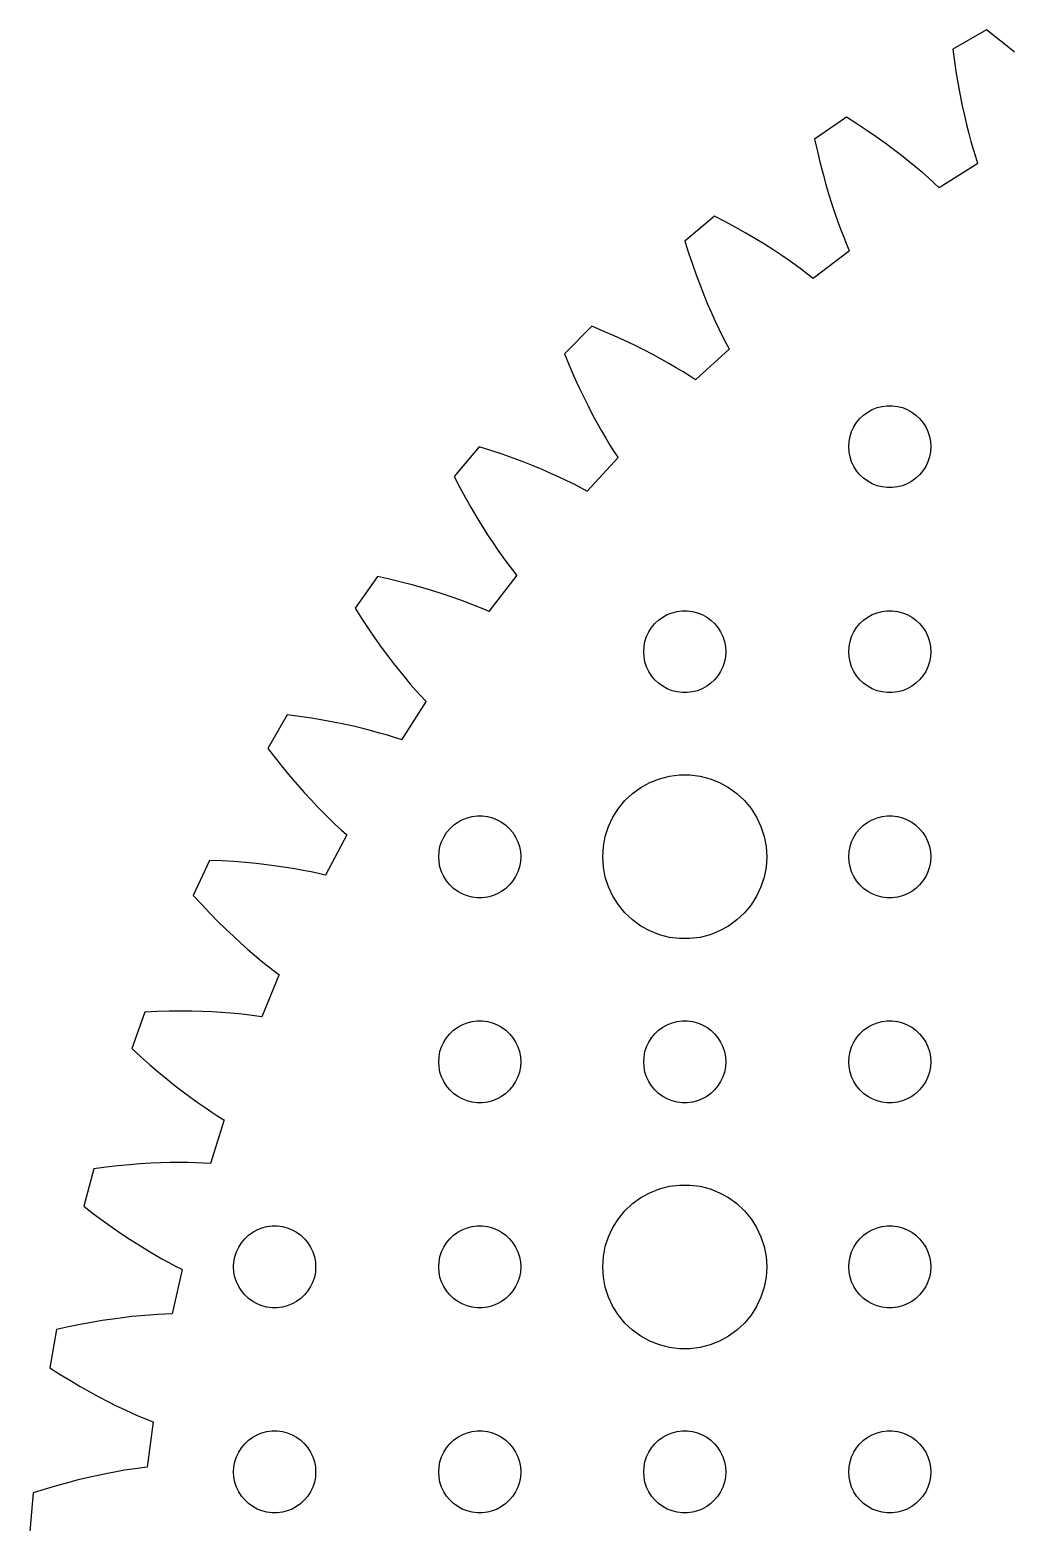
# Model space of a CAD drawing. Header units: metres. Extents: x -69 to 69, y 41 to 289.
# Drawn here: x -69 to -33.1, y 225.7 to 280.2 of the extents above; entities that cross this region are included whole.
import ezdxf

# ---------------------------------------------------------------- set-up
doc = ezdxf.new("R2010")
doc.units = ezdxf.units.M

msp = doc.modelspace()

# ---------------------------------------------------------------- linework, layer by layer
for p, q in [((-33.9651, 280.246), (-35.1919, 279.538)), ((-33.6047, 279.969), (-33.9651, 280.246)), ((-35.1919, 279.538), (-35.132, 279.087)), ((-33.2631, 279.697), (-33.6047, 279.969)), ((-32.94, 279.43), (-33.2631, 279.697)), ((-35.132, 279.087), (-35.0671, 278.655)), ((-35.0671, 278.655), (-34.998, 278.242)), ((-34.998, 278.242), (-34.9252, 277.848)), ((-34.9252, 277.848), (-34.8493, 277.472)), ((-34.8493, 277.472), (-34.771, 277.116)), ((-39.0866, 277.056), (-40.2471, 276.244)), ((-38.7035, 276.812), (-39.0866, 277.056)), ((-38.3394, 276.57), (-38.7035, 276.812)), ((-34.771, 277.116), (-34.6908, 276.778)), ((-34.6908, 276.778), (-34.6094, 276.459)), ((-40.2471, 276.244), (-40.1481, 275.8)), ((-37.9943, 276.333), (-38.3394, 276.57)), ((-37.6678, 276.1), (-37.9943, 276.333)), ((-34.6094, 276.459), (-34.5274, 276.159)), ((-40.1481, 275.8), (-40.0458, 275.375)), ((-37.3598, 275.873), (-37.6678, 276.1)), ((-37.0698, 275.651), (-37.3598, 275.873)), ((-36.7977, 275.436), (-37.0698, 275.651)), ((-34.5274, 276.159), (-34.4454, 275.878)), ((-34.4454, 275.878), (-34.3639, 275.615)), ((-40.0458, 275.375), (-39.9409, 274.97)), ((-36.5431, 275.228), (-36.7977, 275.436)), ((-36.3058, 275.026), (-36.5431, 275.228)), ((-34.2776, 275.361), (-35.6891, 274.465)), ((-34.3639, 275.615), (-34.2837, 275.37)), ((-34.2837, 275.37), (-34.2776, 275.361)), ((-39.9409, 274.97), (-39.834, 274.584)), ((-39.834, 274.584), (-39.7257, 274.216)), ((-36.0853, 274.833), (-36.3058, 275.026)), ((-35.8814, 274.648), (-36.0853, 274.833)), ((-35.6938, 274.472), (-35.8814, 274.648)), ((-39.7257, 274.216), (-39.6167, 273.868)), ((-35.6891, 274.465), (-35.6938, 274.472)), ((-39.6167, 273.868), (-39.5074, 273.539)), ((-39.5074, 273.539), (-39.3985, 273.228)), ((-43.9107, 273.433), (-44.9959, 272.522)), ((-43.5076, 273.222), (-43.9107, 273.433)), ((-43.124, 273.014), (-43.5076, 273.222)), ((-42.7595, 272.807), (-43.124, 273.014)), ((-39.3985, 273.228), (-39.2906, 272.936)), ((-39.2906, 272.936), (-39.1844, 272.663)), ((-44.9959, 272.522), (-44.8586, 272.089)), ((-42.414, 272.604), (-42.7595, 272.807)), ((-42.0872, 272.404), (-42.414, 272.604)), ((-41.7791, 272.209), (-42.0872, 272.404)), ((-39.1844, 272.663), (-39.0803, 272.408)), ((-39.0803, 272.408), (-38.9791, 272.172)), ((-44.8586, 272.089), (-44.7197, 271.675)), ((-41.4892, 272.018), (-41.7791, 272.209)), ((-41.2175, 271.833), (-41.4892, 272.018)), ((-40.9635, 271.653), (-41.2175, 271.833)), ((-38.9722, 272.163), (-40.3003, 271.147)), ((-38.9791, 272.172), (-38.9722, 272.163)), ((-44.7197, 271.675), (-44.5799, 271.28)), ((-44.5799, 271.28), (-44.4397, 270.904)), ((-40.727, 271.479), (-40.9635, 271.653)), ((-40.5078, 271.313), (-40.727, 271.479)), ((-40.3055, 271.154), (-40.5078, 271.313)), ((-44.4397, 270.904), (-44.2999, 270.548)), ((-40.3003, 271.147), (-40.3055, 271.154)), ((-44.2999, 270.548), (-44.1608, 270.21)), ((-44.1608, 270.21), (-44.0232, 269.892)), ((-44.0232, 269.892), (-43.8877, 269.592)), ((-48.4005, 269.402), (-49.4023, 268.401)), ((-47.9807, 269.228), (-48.4005, 269.402)), ((-47.5803, 269.053), (-47.9807, 269.228)), ((-43.8877, 269.592), (-43.7548, 269.311)), ((-43.7548, 269.311), (-43.6252, 269.048)), ((-47.1992, 268.88), (-47.5803, 269.053)), ((-46.8373, 268.707), (-47.1992, 268.88)), ((-46.4944, 268.537), (-46.8373, 268.707)), ((-43.3701, 268.567), (-44.6047, 267.44)), ((-43.6252, 269.048), (-43.4993, 268.803)), ((-43.4993, 268.803), (-43.3778, 268.576)), ((-43.3778, 268.576), (-43.3701, 268.567)), ((-49.4023, 268.401), (-49.2277, 267.981)), ((-46.1704, 268.369), (-46.4944, 268.537)), ((-45.865, 268.204), (-46.1704, 268.369)), ((-45.5781, 268.043), (-45.865, 268.204)), ((-45.3094, 267.886), (-45.5781, 268.043)), ((-49.2277, 267.981), (-49.0533, 267.58)), ((-49.0533, 267.58), (-48.8796, 267.199)), ((-45.0588, 267.734), (-45.3094, 267.886)), ((-44.8259, 267.587), (-45.0588, 267.734)), ((-44.6105, 267.446), (-44.8259, 267.587)), ((-48.8796, 267.199), (-48.7072, 266.837)), ((-44.6047, 267.44), (-44.6105, 267.446)), ((-48.7072, 266.837), (-48.5368, 266.494)), ((-48.5368, 266.494), (-48.3689, 266.17)), ((-38.1387, 266.357), (-37.9635, 266.427)), ((-37.9635, 266.427), (-37.7811, 266.473)), ((-37.7811, 266.473), (-37.5942, 266.497)), ((-37.5942, 266.497), (-37.4058, 266.497)), ((-37.4058, 266.497), (-37.2189, 266.473)), ((-37.2189, 266.473), (-37.0365, 266.427)), ((-37.0365, 266.427), (-36.8613, 266.357)), ((-48.3689, 266.17), (-48.2041, 265.865)), ((-48.2041, 265.865), (-48.0429, 265.578)), ((-38.8145, 265.723), (-38.7135, 265.882)), ((-38.7135, 265.882), (-38.5934, 266.027)), ((-38.5934, 266.027), (-38.4561, 266.156)), ((-38.4561, 266.156), (-38.3037, 266.266)), ((-38.3037, 266.266), (-38.1387, 266.357)), ((-36.8613, 266.357), (-36.6963, 266.266)), ((-36.6963, 266.266), (-36.5439, 266.156)), ((-36.5439, 266.156), (-36.4065, 266.027)), ((-36.4065, 266.027), (-36.2865, 265.882)), ((-36.2865, 265.882), (-36.1855, 265.723)), ((-48.0429, 265.578), (-47.886, 265.309)), ((-47.886, 265.309), (-47.7339, 265.059)), ((-38.9882, 265.188), (-38.9529, 265.373)), ((-38.9529, 265.373), (-38.8947, 265.552)), ((-38.8947, 265.552), (-38.8145, 265.723)), ((-36.1855, 265.723), (-36.1053, 265.552)), ((-36.1053, 265.552), (-36.0471, 265.373)), ((-36.0471, 265.373), (-36.0118, 265.188)), ((-52.522, 264.996), (-53.4326, 263.911)), ((-52.0886, 264.859), (-52.522, 264.996)), ((-51.6745, 264.72), (-52.0886, 264.859)), ((-47.7339, 265.059), (-47.5872, 264.826)), ((-47.5872, 264.826), (-47.4464, 264.611)), ((-39, 265), (-38.9882, 265.188)), ((-38.9882, 264.812), (-39, 265)), ((-38.9529, 264.627), (-38.9882, 264.812)), ((-36.0118, 264.812), (-36.0471, 264.627)), ((-36.0118, 265.188), (-36, 265)), ((-36, 265), (-36.0118, 264.812)), ((-51.2798, 264.58), (-51.6745, 264.72)), ((-50.9042, 264.44), (-51.2798, 264.58)), ((-50.5478, 264.3), (-50.9042, 264.44)), ((-50.2103, 264.161), (-50.5478, 264.3)), ((-47.438, 264.603), (-48.5697, 263.372)), ((-47.4464, 264.611), (-47.438, 264.603)), ((-38.8947, 264.448), (-38.9529, 264.627)), ((-38.8145, 264.277), (-38.8947, 264.448)), ((-38.7135, 264.118), (-38.8145, 264.277)), ((-36.1855, 264.277), (-36.2865, 264.118)), ((-36.1053, 264.448), (-36.1855, 264.277)), ((-36.0471, 264.627), (-36.1053, 264.448)), ((-53.4326, 263.911), (-53.2222, 263.508)), ((-49.8918, 264.023), (-50.2103, 264.161)), ((-49.5919, 263.888), (-49.8918, 264.023)), ((-49.3106, 263.755), (-49.5919, 263.888)), ((-49.0476, 263.625), (-49.3106, 263.755)), ((-38.5934, 263.973), (-38.7135, 264.118)), ((-38.4561, 263.844), (-38.5934, 263.973)), ((-38.3037, 263.734), (-38.4561, 263.844)), ((-38.1387, 263.643), (-38.3037, 263.734)), ((-37.9635, 263.573), (-38.1387, 263.643)), ((-36.8613, 263.643), (-37.0365, 263.573)), ((-36.6963, 263.734), (-36.8613, 263.643)), ((-36.5439, 263.844), (-36.6963, 263.734)), ((-36.4065, 263.973), (-36.5439, 263.844)), ((-36.2865, 264.118), (-36.4065, 263.973)), ((-53.2222, 263.508), (-53.0135, 263.124)), ((-53.0135, 263.124), (-52.8073, 262.759)), ((-48.8028, 263.499), (-49.0476, 263.625)), ((-48.576, 263.378), (-48.8028, 263.499)), ((-48.5697, 263.372), (-48.576, 263.378)), ((-37.7811, 263.527), (-37.9635, 263.573)), ((-37.5942, 263.503), (-37.7811, 263.527)), ((-37.4058, 263.503), (-37.5942, 263.503)), ((-37.2189, 263.527), (-37.4058, 263.503)), ((-37.0365, 263.573), (-37.2189, 263.527)), ((-52.8073, 262.759), (-52.604, 262.414)), ((-52.604, 262.414), (-52.4044, 262.087)), ((-52.4044, 262.087), (-52.2088, 261.779)), ((-52.2088, 261.779), (-52.0181, 261.489)), ((-52.0181, 261.489), (-51.8325, 261.217)), ((-51.8325, 261.217), (-51.6528, 260.963)), ((-51.6528, 260.963), (-51.4794, 260.727)), ((-51.4794, 260.727), (-51.313, 260.508)), ((-51.313, 260.508), (-51.154, 260.306)), ((-56.2438, 260.247), (-57.0564, 259.087)), ((-55.8001, 260.148), (-56.2438, 260.247)), ((-55.3755, 260.046), (-55.8001, 260.148)), ((-54.97, 259.941), (-55.3755, 260.046)), ((-54.5837, 259.834), (-54.97, 259.941)), ((-54.2164, 259.726), (-54.5837, 259.834)), ((-51.1449, 260.298), (-52.165, 258.974)), ((-51.154, 260.306), (-51.1449, 260.298)), ((-53.8681, 259.617), (-54.2164, 259.726)), ((-53.5388, 259.507), (-53.8681, 259.617)), ((-53.2282, 259.398), (-53.5388, 259.507)), ((-52.9364, 259.291), (-53.2282, 259.398)), ((-52.6631, 259.184), (-52.9364, 259.291)), ((-57.0564, 259.087), (-56.8116, 258.703)), ((-52.4083, 259.08), (-52.6631, 259.184)), ((-52.1718, 258.979), (-52.4083, 259.08)), ((-52.165, 258.974), (-52.1718, 258.979)), ((-45.9561, 258.656), (-45.8037, 258.766)), ((-45.8037, 258.766), (-45.6387, 258.857)), ((-45.6387, 258.857), (-45.4635, 258.927)), ((-45.4635, 258.927), (-45.2811, 258.973)), ((-45.2811, 258.973), (-45.0942, 258.997)), ((-45.0942, 258.997), (-44.9058, 258.997)), ((-44.9058, 258.997), (-44.7189, 258.973)), ((-44.7189, 258.973), (-44.5365, 258.927)), ((-44.5365, 258.927), (-44.3613, 258.857)), ((-44.3613, 258.857), (-44.1963, 258.766)), ((-44.1963, 258.766), (-44.0439, 258.656)), ((-38.4561, 258.656), (-38.3037, 258.766)), ((-38.3037, 258.766), (-38.1387, 258.857)), ((-38.1387, 258.857), (-37.9635, 258.927)), ((-37.9635, 258.927), (-37.7811, 258.973)), ((-37.7811, 258.973), (-37.5942, 258.997)), ((-37.5942, 258.997), (-37.4058, 258.997)), ((-37.4058, 258.997), (-37.2189, 258.973)), ((-37.2189, 258.973), (-37.0365, 258.927)), ((-37.0365, 258.927), (-36.8613, 258.857)), ((-36.8613, 258.857), (-36.6963, 258.766)), ((-36.6963, 258.766), (-36.5439, 258.656)), ((-56.8116, 258.703), (-56.5703, 258.339)), ((-56.5703, 258.339), (-56.3331, 257.994)), ((-46.3947, 258.052), (-46.3145, 258.223)), ((-46.3145, 258.223), (-46.2135, 258.382)), ((-46.2135, 258.382), (-46.0934, 258.527)), ((-46.0934, 258.527), (-45.9561, 258.656)), ((-44.0439, 258.656), (-43.9065, 258.527)), ((-43.9065, 258.527), (-43.7865, 258.382)), ((-43.7865, 258.382), (-43.6855, 258.223)), ((-43.6855, 258.223), (-43.6053, 258.052)), ((-38.8947, 258.052), (-38.8145, 258.223)), ((-38.8145, 258.223), (-38.7135, 258.382)), ((-38.7135, 258.382), (-38.5934, 258.527)), ((-38.5934, 258.527), (-38.4561, 258.656)), ((-36.5439, 258.656), (-36.4065, 258.527)), ((-36.4065, 258.527), (-36.2865, 258.382)), ((-36.2865, 258.382), (-36.1855, 258.223)), ((-36.1855, 258.223), (-36.1053, 258.052)), ((-56.3331, 257.994), (-56.1005, 257.668)), ((-56.1005, 257.668), (-55.8731, 257.36)), ((-46.5, 257.5), (-46.4882, 257.688)), ((-46.4882, 257.688), (-46.4529, 257.873)), ((-46.4529, 257.873), (-46.3947, 258.052)), ((-43.6053, 258.052), (-43.5471, 257.873)), ((-43.5471, 257.873), (-43.5118, 257.688)), ((-43.5118, 257.688), (-43.5, 257.5)), ((-39, 257.5), (-38.9882, 257.688)), ((-38.9882, 257.688), (-38.9529, 257.873)), ((-38.9529, 257.873), (-38.8947, 258.052)), ((-36.1053, 258.052), (-36.0471, 257.873)), ((-36.0471, 257.873), (-36.0118, 257.688)), ((-36.0118, 257.688), (-36, 257.5)), ((-55.8731, 257.36), (-55.6515, 257.07)), ((-46.4882, 257.312), (-46.5, 257.5)), ((-46.4529, 257.127), (-46.4882, 257.312)), ((-46.3947, 256.948), (-46.4529, 257.127)), ((-43.5471, 257.127), (-43.6053, 256.948)), ((-43.5118, 257.312), (-43.5471, 257.127)), ((-43.5, 257.5), (-43.5118, 257.312)), ((-38.9882, 257.312), (-39, 257.5)), ((-38.9529, 257.127), (-38.9882, 257.312)), ((-38.8947, 256.948), (-38.9529, 257.127)), ((-36.0471, 257.127), (-36.1053, 256.948)), ((-36.0118, 257.312), (-36.0471, 257.127)), ((-36, 257.5), (-36.0118, 257.312)), ((-55.6515, 257.07), (-55.4361, 256.798)), ((-55.4361, 256.798), (-55.2276, 256.543)), ((-55.2276, 256.543), (-55.0264, 256.306)), ((-46.3145, 256.777), (-46.3947, 256.948)), ((-46.2135, 256.618), (-46.3145, 256.777)), ((-46.0934, 256.473), (-46.2135, 256.618)), ((-43.7865, 256.618), (-43.9065, 256.473)), ((-43.6855, 256.777), (-43.7865, 256.618)), ((-43.6053, 256.948), (-43.6855, 256.777)), ((-38.8145, 256.777), (-38.8947, 256.948)), ((-38.7135, 256.618), (-38.8145, 256.777)), ((-38.5934, 256.473), (-38.7135, 256.618)), ((-36.2865, 256.618), (-36.4065, 256.473)), ((-36.1855, 256.777), (-36.2865, 256.618)), ((-36.1053, 256.948), (-36.1855, 256.777)), ((-55.0264, 256.306), (-54.8331, 256.085)), ((-54.8331, 256.085), (-54.6482, 255.881)), ((-45.9561, 256.344), (-46.0934, 256.473)), ((-45.8037, 256.234), (-45.9561, 256.344)), ((-45.6387, 256.143), (-45.8037, 256.234)), ((-45.4635, 256.073), (-45.6387, 256.143)), ((-45.2811, 256.027), (-45.4635, 256.073)), ((-45.0942, 256.003), (-45.2811, 256.027)), ((-44.9058, 256.003), (-45.0942, 256.003)), ((-44.7189, 256.027), (-44.9058, 256.003)), ((-44.5365, 256.073), (-44.7189, 256.027)), ((-44.3613, 256.143), (-44.5365, 256.073)), ((-44.1963, 256.234), (-44.3613, 256.143)), ((-44.0439, 256.344), (-44.1963, 256.234)), ((-43.9065, 256.473), (-44.0439, 256.344)), ((-38.4561, 256.344), (-38.5934, 256.473)), ((-38.3037, 256.234), (-38.4561, 256.344)), ((-38.1387, 256.143), (-38.3037, 256.234)), ((-37.9635, 256.073), (-38.1387, 256.143)), ((-37.7811, 256.027), (-37.9635, 256.073)), ((-37.5942, 256.003), (-37.7811, 256.027)), ((-37.4058, 256.003), (-37.5942, 256.003)), ((-37.2189, 256.027), (-37.4058, 256.003)), ((-37.0365, 256.073), (-37.2189, 256.027)), ((-36.8613, 256.143), (-37.0365, 256.073)), ((-36.6963, 256.234), (-36.8613, 256.143)), ((-36.5439, 256.344), (-36.6963, 256.234)), ((-36.4065, 256.473), (-36.5439, 256.344)), ((-54.4625, 255.687), (-55.3633, 254.279)), ((-54.6482, 255.881), (-54.4722, 255.694)), ((-54.4722, 255.694), (-54.4625, 255.687)), ((-59.5376, 255.192), (-60.2459, 253.965)), ((-59.0869, 255.132), (-59.5376, 255.192)), ((-58.655, 255.067), (-59.0869, 255.132)), ((-58.2419, 254.998), (-58.655, 255.067)), ((-57.8477, 254.925), (-58.2419, 254.998)), ((-57.4724, 254.849), (-57.8477, 254.925)), ((-57.116, 254.771), (-57.4724, 254.849)), ((-56.7783, 254.691), (-57.116, 254.771)), ((-56.4595, 254.609), (-56.7783, 254.691)), ((-56.1594, 254.527), (-56.4595, 254.609)), ((-55.8779, 254.445), (-56.1594, 254.527)), ((-55.615, 254.364), (-55.8779, 254.445)), ((-55.3705, 254.284), (-55.615, 254.364)), ((-60.2459, 253.965), (-59.9686, 253.605)), ((-55.3633, 254.279), (-55.3705, 254.284)), ((-59.9686, 253.605), (-59.6965, 253.263)), ((-59.6965, 253.263), (-59.4301, 252.94)), ((-59.4301, 252.94), (-59.17, 252.635)), ((-46.2773, 252.714), (-45.927, 252.853)), ((-45.927, 252.853), (-45.5621, 252.947)), ((-45.5621, 252.947), (-45.1884, 252.994)), ((-45.1884, 252.994), (-44.8116, 252.994)), ((-44.8116, 252.994), (-44.4379, 252.947)), ((-44.4379, 252.947), (-44.0729, 252.853)), ((-44.0729, 252.853), (-43.7227, 252.714)), ((-59.17, 252.635), (-58.9166, 252.348)), ((-58.9166, 252.348), (-58.6705, 252.078)), ((-47.1869, 252.054), (-46.9123, 252.312)), ((-46.9123, 252.312), (-46.6075, 252.533)), ((-46.6075, 252.533), (-46.2773, 252.714)), ((-43.7227, 252.714), (-43.3925, 252.533)), ((-43.3925, 252.533), (-43.0877, 252.312)), ((-43.0877, 252.312), (-42.8131, 252.054)), ((-58.6705, 252.078), (-58.4323, 251.826)), ((-58.4323, 251.826), (-58.2024, 251.591)), ((-47.6289, 251.445), (-47.427, 251.763)), ((-47.427, 251.763), (-47.1869, 252.054)), ((-42.8131, 252.054), (-42.5729, 251.763)), ((-42.5729, 251.763), (-42.3711, 251.445)), ((-58.2024, 251.591), (-57.9813, 251.372)), ((-57.9813, 251.372), (-57.7695, 251.169)), ((-57.7695, 251.169), (-57.5675, 250.982)), ((-53.5934, 251.027), (-53.4561, 251.156)), ((-53.4561, 251.156), (-53.3037, 251.266)), ((-53.3037, 251.266), (-53.1387, 251.357)), ((-53.1387, 251.357), (-52.9635, 251.427)), ((-52.9635, 251.427), (-52.7811, 251.473)), ((-52.7811, 251.473), (-52.5942, 251.497)), ((-52.5942, 251.497), (-52.4058, 251.497)), ((-52.4058, 251.497), (-52.2189, 251.473)), ((-52.2189, 251.473), (-52.0365, 251.427)), ((-52.0365, 251.427), (-51.8613, 251.357)), ((-51.8613, 251.357), (-51.6963, 251.266)), ((-51.6963, 251.266), (-51.5439, 251.156)), ((-51.5439, 251.156), (-51.4065, 251.027)), ((-47.9057, 250.746), (-47.7893, 251.104)), ((-47.7893, 251.104), (-47.6289, 251.445)), ((-42.3711, 251.445), (-42.2107, 251.104)), ((-42.2107, 251.104), (-42.0942, 250.746)), ((-38.5934, 251.027), (-38.4561, 251.156)), ((-38.4561, 251.156), (-38.3037, 251.266)), ((-38.3037, 251.266), (-38.1387, 251.357)), ((-38.1387, 251.357), (-37.9635, 251.427)), ((-37.9635, 251.427), (-37.7811, 251.473)), ((-37.7811, 251.473), (-37.5942, 251.497)), ((-37.5942, 251.497), (-37.4058, 251.497)), ((-37.4058, 251.497), (-37.2189, 251.473)), ((-37.2189, 251.473), (-37.0365, 251.427)), ((-37.0365, 251.427), (-36.8613, 251.357)), ((-36.8613, 251.357), (-36.6963, 251.266)), ((-36.6963, 251.266), (-36.5439, 251.156)), ((-36.5439, 251.156), (-36.4065, 251.027)), ((-57.3656, 250.805), (-58.1403, 249.324)), ((-57.5675, 250.982), (-57.3758, 250.81)), ((-57.3758, 250.81), (-57.3656, 250.805)), ((-53.9529, 250.373), (-53.8947, 250.552)), ((-53.8947, 250.552), (-53.8145, 250.723)), ((-53.8145, 250.723), (-53.7135, 250.882)), ((-53.7135, 250.882), (-53.5934, 251.027)), ((-51.4065, 251.027), (-51.2865, 250.882)), ((-51.2865, 250.882), (-51.1855, 250.723)), ((-51.1855, 250.723), (-51.1053, 250.552)), ((-51.1053, 250.552), (-51.0471, 250.373)), ((-47.9763, 250.376), (-47.9057, 250.746)), ((-42.0942, 250.746), (-42.0237, 250.376)), ((-38.9529, 250.373), (-38.8947, 250.552)), ((-38.8947, 250.552), (-38.8145, 250.723)), ((-38.8145, 250.723), (-38.7135, 250.882)), ((-38.7135, 250.882), (-38.5934, 251.027)), ((-36.4065, 251.027), (-36.2865, 250.882)), ((-36.2865, 250.882), (-36.1855, 250.723)), ((-36.1855, 250.723), (-36.1053, 250.552)), ((-36.1053, 250.552), (-36.0471, 250.373)), ((-54, 250), (-53.9882, 250.188)), ((-53.9882, 249.812), (-54, 250)), ((-53.9882, 250.188), (-53.9529, 250.373)), ((-51.0471, 250.373), (-51.0118, 250.188)), ((-51.0118, 250.188), (-51, 250)), ((-51, 250), (-51.0118, 249.812)), ((-48, 250), (-47.9763, 250.376)), ((-47.9763, 249.624), (-48, 250)), ((-42.0237, 250.376), (-42, 250)), ((-42, 250), (-42.0237, 249.624)), ((-39, 250), (-38.9882, 250.188)), ((-38.9882, 249.812), (-39, 250)), ((-38.9882, 250.188), (-38.9529, 250.373)), ((-36.0471, 250.373), (-36.0118, 250.188)), ((-36.0118, 250.188), (-36, 250)), ((-36, 250), (-36.0118, 249.812)), ((-62.3782, 249.869), (-62.9769, 248.585)), ((-61.924, 249.849), (-62.3782, 249.869)), ((-61.4881, 249.822), (-61.924, 249.849)), ((-61.0706, 249.789), (-61.4881, 249.822)), ((-60.6715, 249.751), (-61.0706, 249.789)), ((-60.291, 249.708), (-60.6715, 249.751)), ((-59.9291, 249.661), (-60.291, 249.708)), ((-59.5858, 249.61), (-59.9291, 249.661)), ((-59.2611, 249.557), (-59.5858, 249.61)), ((-58.9549, 249.501), (-59.2611, 249.557)), ((-58.6674, 249.444), (-58.9549, 249.501)), ((-53.9529, 249.627), (-53.9882, 249.812)), ((-53.8947, 249.448), (-53.9529, 249.627)), ((-53.8145, 249.277), (-53.8947, 249.448)), ((-51.1053, 249.448), (-51.1855, 249.277)), ((-51.0471, 249.627), (-51.1053, 249.448)), ((-51.0118, 249.812), (-51.0471, 249.627)), ((-47.9057, 249.254), (-47.9763, 249.624)), ((-42.0237, 249.624), (-42.0942, 249.254)), ((-38.9529, 249.627), (-38.9882, 249.812)), ((-38.8947, 249.448), (-38.9529, 249.627)), ((-38.8145, 249.277), (-38.8947, 249.448)), ((-36.1053, 249.448), (-36.1855, 249.277)), ((-36.0471, 249.627), (-36.1053, 249.448)), ((-36.0118, 249.812), (-36.0471, 249.627)), ((-58.3983, 249.386), (-58.6674, 249.444)), ((-58.1478, 249.327), (-58.3983, 249.386)), ((-58.1403, 249.324), (-58.1478, 249.327)), ((-53.7135, 249.118), (-53.8145, 249.277)), ((-53.5934, 248.973), (-53.7135, 249.118)), ((-53.4561, 248.844), (-53.5934, 248.973)), ((-51.4065, 248.973), (-51.5439, 248.844)), ((-51.2865, 249.118), (-51.4065, 248.973)), ((-51.1855, 249.277), (-51.2865, 249.118)), ((-47.7893, 248.896), (-47.9057, 249.254)), ((-42.0942, 249.254), (-42.2107, 248.896)), ((-38.7135, 249.118), (-38.8145, 249.277)), ((-38.5934, 248.973), (-38.7135, 249.118)), ((-38.4561, 248.844), (-38.5934, 248.973)), ((-36.4065, 248.973), (-36.5439, 248.844)), ((-36.2865, 249.118), (-36.4065, 248.973)), ((-36.1855, 249.277), (-36.2865, 249.118)), ((-62.9769, 248.585), (-62.6693, 248.25)), ((-53.3037, 248.734), (-53.4561, 248.844)), ((-53.1387, 248.643), (-53.3037, 248.734)), ((-52.9635, 248.573), (-53.1387, 248.643)), ((-52.7811, 248.527), (-52.9635, 248.573)), ((-52.5942, 248.503), (-52.7811, 248.527)), ((-52.4058, 248.503), (-52.5942, 248.503)), ((-52.2189, 248.527), (-52.4058, 248.503)), ((-52.0365, 248.573), (-52.2189, 248.527)), ((-51.8613, 248.643), (-52.0365, 248.573)), ((-51.6963, 248.734), (-51.8613, 248.643)), ((-51.5439, 248.844), (-51.6963, 248.734)), ((-47.6289, 248.555), (-47.7893, 248.896)), ((-47.427, 248.237), (-47.6289, 248.555)), ((-42.3711, 248.555), (-42.5729, 248.237)), ((-42.2107, 248.896), (-42.3711, 248.555)), ((-38.3037, 248.734), (-38.4561, 248.844)), ((-38.1387, 248.643), (-38.3037, 248.734)), ((-37.9635, 248.573), (-38.1387, 248.643)), ((-37.7811, 248.527), (-37.9635, 248.573)), ((-37.5942, 248.503), (-37.7811, 248.527)), ((-37.4058, 248.503), (-37.5942, 248.503)), ((-37.2189, 248.527), (-37.4058, 248.503)), ((-37.0365, 248.573), (-37.2189, 248.527)), ((-36.8613, 248.643), (-37.0365, 248.573)), ((-36.6963, 248.734), (-36.8613, 248.643)), ((-36.5439, 248.844), (-36.6963, 248.734)), ((-62.6693, 248.25), (-62.3684, 247.934)), ((-62.3684, 247.934), (-62.0749, 247.635)), ((-47.1869, 247.946), (-47.427, 248.237)), ((-46.9123, 247.688), (-47.1869, 247.946)), ((-42.8131, 247.946), (-43.0877, 247.688)), ((-42.5729, 248.237), (-42.8131, 247.946)), ((-62.0749, 247.635), (-61.7891, 247.354)), ((-61.7891, 247.354), (-61.5117, 247.09)), ((-46.6075, 247.467), (-46.9123, 247.688)), ((-46.2773, 247.286), (-46.6075, 247.467)), ((-45.927, 247.147), (-46.2773, 247.286)), ((-43.7227, 247.286), (-44.0729, 247.147)), ((-43.3925, 247.467), (-43.7227, 247.286)), ((-43.0877, 247.688), (-43.3925, 247.467)), ((-61.5117, 247.09), (-61.2431, 246.843)), ((-61.2431, 246.843), (-60.9838, 246.612)), ((-45.5621, 247.053), (-45.927, 247.147)), ((-45.1884, 247.006), (-45.5621, 247.053)), ((-44.8116, 247.006), (-45.1884, 247.006)), ((-44.4379, 247.053), (-44.8116, 247.006)), ((-44.0729, 247.147), (-44.4379, 247.053)), ((-60.9838, 246.612), (-60.7342, 246.398)), ((-60.7342, 246.398), (-60.4949, 246.199)), ((-60.4949, 246.199), (-60.2662, 246.015)), ((-59.8321, 245.688), (-60.4747, 244.145)), ((-60.2662, 246.015), (-60.0487, 245.847)), ((-60.0487, 245.847), (-59.8428, 245.693)), ((-59.8428, 245.693), (-59.8321, 245.688)), ((-64.7441, 244.319), (-65.2286, 242.987)), ((-64.2898, 244.338), (-64.7441, 244.319)), ((-63.8532, 244.349), (-64.2898, 244.338)), ((-63.4344, 244.353), (-63.8532, 244.349)), ((-63.0336, 244.349), (-63.4344, 244.353)), ((-62.6508, 244.34), (-63.0336, 244.349)), ((-62.2862, 244.325), (-62.6508, 244.34)), ((-61.9398, 244.304), (-62.2862, 244.325)), ((-61.6116, 244.28), (-61.9398, 244.304)), ((-61.3018, 244.251), (-61.6116, 244.28)), ((-61.0103, 244.219), (-61.3018, 244.251)), ((-60.7373, 244.184), (-61.0103, 244.219)), ((-60.4826, 244.148), (-60.7373, 244.184)), ((-60.4747, 244.145), (-60.4826, 244.148)), ((-52.7811, 243.973), (-52.5942, 243.997)), ((-52.5942, 243.997), (-52.4058, 243.997)), ((-52.4058, 243.997), (-52.2189, 243.973)), ((-45.2811, 243.973), (-45.0942, 243.997)), ((-45.0942, 243.997), (-44.9058, 243.997)), ((-44.9058, 243.997), (-44.7189, 243.973)), ((-37.7811, 243.973), (-37.5942, 243.997)), ((-37.5942, 243.997), (-37.4058, 243.997)), ((-37.4058, 243.997), (-37.2189, 243.973)), ((-53.7135, 243.382), (-53.5934, 243.527)), ((-53.5934, 243.527), (-53.4561, 243.656)), ((-53.4561, 243.656), (-53.3037, 243.766)), ((-53.3037, 243.766), (-53.1387, 243.857)), ((-53.1387, 243.857), (-52.9635, 243.927)), ((-52.9635, 243.927), (-52.7811, 243.973)), ((-52.2189, 243.973), (-52.0365, 243.927)), ((-52.0365, 243.927), (-51.8613, 243.857)), ((-51.8613, 243.857), (-51.6963, 243.766)), ((-51.6963, 243.766), (-51.5439, 243.656)), ((-51.5439, 243.656), (-51.4065, 243.527)), ((-51.4065, 243.527), (-51.2865, 243.382)), ((-46.2135, 243.382), (-46.0934, 243.527)), ((-46.0934, 243.527), (-45.9561, 243.656)), ((-45.9561, 243.656), (-45.8037, 243.766)), ((-45.8037, 243.766), (-45.6387, 243.857)), ((-45.6387, 243.857), (-45.4635, 243.927)), ((-45.4635, 243.927), (-45.2811, 243.973)), ((-44.7189, 243.973), (-44.5365, 243.927)), ((-44.5365, 243.927), (-44.3613, 243.857)), ((-44.3613, 243.857), (-44.1963, 243.766)), ((-44.1963, 243.766), (-44.0439, 243.656)), ((-44.0439, 243.656), (-43.9065, 243.527)), ((-43.9065, 243.527), (-43.7865, 243.382)), ((-38.7135, 243.382), (-38.5934, 243.527)), ((-38.5934, 243.527), (-38.4561, 243.656)), ((-38.4561, 243.656), (-38.3037, 243.766)), ((-38.3037, 243.766), (-38.1387, 243.857)), ((-38.1387, 243.857), (-37.9635, 243.927)), ((-37.9635, 243.927), (-37.7811, 243.973)), ((-37.2189, 243.973), (-37.0365, 243.927)), ((-37.0365, 243.927), (-36.8613, 243.857)), ((-36.8613, 243.857), (-36.6963, 243.766)), ((-36.6963, 243.766), (-36.5439, 243.656)), ((-36.5439, 243.656), (-36.4065, 243.527)), ((-36.4065, 243.527), (-36.2865, 243.382)), ((-65.2286, 242.987), (-64.893, 242.681)), ((-53.9529, 242.873), (-53.8947, 243.052)), ((-53.8947, 243.052), (-53.8145, 243.223)), ((-53.8145, 243.223), (-53.7135, 243.382)), ((-51.2865, 243.382), (-51.1855, 243.223)), ((-51.1855, 243.223), (-51.1053, 243.052)), ((-51.1053, 243.052), (-51.0471, 242.873)), ((-46.4529, 242.873), (-46.3947, 243.052)), ((-46.3947, 243.052), (-46.3145, 243.223)), ((-46.3145, 243.223), (-46.2135, 243.382)), ((-43.7865, 243.382), (-43.6855, 243.223)), ((-43.6855, 243.223), (-43.6053, 243.052)), ((-43.6053, 243.052), (-43.5471, 242.873)), ((-38.9529, 242.873), (-38.8947, 243.052)), ((-38.8947, 243.052), (-38.8145, 243.223)), ((-38.8145, 243.223), (-38.7135, 243.382)), ((-36.2865, 243.382), (-36.1855, 243.223)), ((-36.1855, 243.223), (-36.1053, 243.052)), ((-36.1053, 243.052), (-36.0471, 242.873)), ((-64.893, 242.681), (-64.5657, 242.392)), ((-64.5657, 242.392), (-64.2472, 242.12)), ((-54, 242.5), (-53.9882, 242.688)), ((-53.9882, 242.312), (-54, 242.5)), ((-53.9882, 242.688), (-53.9529, 242.873)), ((-51.0471, 242.873), (-51.0118, 242.688)), ((-51.0118, 242.688), (-51, 242.5)), ((-51, 242.5), (-51.0118, 242.312)), ((-46.5, 242.5), (-46.4882, 242.688)), ((-46.4882, 242.312), (-46.5, 242.5)), ((-46.4882, 242.688), (-46.4529, 242.873)), ((-43.5471, 242.873), (-43.5118, 242.688)), ((-43.5118, 242.688), (-43.5, 242.5)), ((-43.5, 242.5), (-43.5118, 242.312)), ((-39, 242.5), (-38.9882, 242.688)), ((-38.9882, 242.312), (-39, 242.5)), ((-38.9882, 242.688), (-38.9529, 242.873)), ((-36.0471, 242.873), (-36.0118, 242.688)), ((-36.0118, 242.688), (-36, 242.5)), ((-36, 242.5), (-36.0118, 242.312)), ((-64.2472, 242.12), (-63.938, 241.864)), ((-63.938, 241.864), (-63.6387, 241.626)), ((-53.9529, 242.127), (-53.9882, 242.312)), ((-53.8947, 241.948), (-53.9529, 242.127)), ((-53.8145, 241.777), (-53.8947, 241.948)), ((-51.1053, 241.948), (-51.1855, 241.777)), ((-51.0471, 242.127), (-51.1053, 241.948)), ((-51.0118, 242.312), (-51.0471, 242.127)), ((-46.4529, 242.127), (-46.4882, 242.312)), ((-46.3947, 241.948), (-46.4529, 242.127)), ((-46.3145, 241.777), (-46.3947, 241.948)), ((-43.6053, 241.948), (-43.6855, 241.777)), ((-43.5471, 242.127), (-43.6053, 241.948)), ((-43.5118, 242.312), (-43.5471, 242.127)), ((-38.9529, 242.127), (-38.9882, 242.312)), ((-38.8947, 241.948), (-38.9529, 242.127)), ((-38.8145, 241.777), (-38.8947, 241.948)), ((-36.1053, 241.948), (-36.1855, 241.777)), ((-36.0471, 242.127), (-36.1053, 241.948)), ((-36.0118, 242.312), (-36.0471, 242.127)), ((-63.6387, 241.626), (-63.3495, 241.403)), ((-63.3495, 241.403), (-63.0711, 241.196)), ((-53.7135, 241.618), (-53.8145, 241.777)), ((-53.5934, 241.473), (-53.7135, 241.618)), ((-53.4561, 241.344), (-53.5934, 241.473)), ((-53.3037, 241.234), (-53.4561, 241.344)), ((-51.5439, 241.344), (-51.6963, 241.234)), ((-51.4065, 241.473), (-51.5439, 241.344)), ((-51.2865, 241.618), (-51.4065, 241.473)), ((-51.1855, 241.777), (-51.2865, 241.618)), ((-46.2135, 241.618), (-46.3145, 241.777)), ((-46.0934, 241.473), (-46.2135, 241.618)), ((-45.9561, 241.344), (-46.0934, 241.473)), ((-45.8037, 241.234), (-45.9561, 241.344)), ((-44.0439, 241.344), (-44.1963, 241.234)), ((-43.9065, 241.473), (-44.0439, 241.344)), ((-43.7865, 241.618), (-43.9065, 241.473)), ((-43.6855, 241.777), (-43.7865, 241.618)), ((-38.7135, 241.618), (-38.8145, 241.777)), ((-38.5934, 241.473), (-38.7135, 241.618)), ((-38.4561, 241.344), (-38.5934, 241.473)), ((-38.3037, 241.234), (-38.4561, 241.344)), ((-36.5439, 241.344), (-36.6963, 241.234)), ((-36.4065, 241.473), (-36.5439, 241.344)), ((-36.2865, 241.618), (-36.4065, 241.473)), ((-36.1855, 241.777), (-36.2865, 241.618)), ((-63.0711, 241.196), (-62.8038, 241.004)), ((-62.8038, 241.004), (-62.5481, 240.827)), ((-62.5481, 240.827), (-62.3043, 240.664)), ((-53.1387, 241.143), (-53.3037, 241.234)), ((-52.9635, 241.073), (-53.1387, 241.143)), ((-52.7811, 241.027), (-52.9635, 241.073)), ((-52.5942, 241.003), (-52.7811, 241.027)), ((-52.4058, 241.003), (-52.5942, 241.003)), ((-52.2189, 241.027), (-52.4058, 241.003)), ((-52.0365, 241.073), (-52.2189, 241.027)), ((-51.8613, 241.143), (-52.0365, 241.073)), ((-51.6963, 241.234), (-51.8613, 241.143)), ((-45.6387, 241.143), (-45.8037, 241.234)), ((-45.4635, 241.073), (-45.6387, 241.143)), ((-45.2811, 241.027), (-45.4635, 241.073)), ((-45.0942, 241.003), (-45.2811, 241.027)), ((-44.9058, 241.003), (-45.0942, 241.003)), ((-44.7189, 241.027), (-44.9058, 241.003)), ((-44.5365, 241.073), (-44.7189, 241.027)), ((-44.3613, 241.143), (-44.5365, 241.073)), ((-44.1963, 241.234), (-44.3613, 241.143)), ((-38.1387, 241.143), (-38.3037, 241.234)), ((-37.9635, 241.073), (-38.1387, 241.143)), ((-37.7811, 241.027), (-37.9635, 241.073)), ((-37.5942, 241.003), (-37.7811, 241.027)), ((-37.4058, 241.003), (-37.5942, 241.003)), ((-37.2189, 241.027), (-37.4058, 241.003)), ((-37.0365, 241.073), (-37.2189, 241.027)), ((-36.8613, 241.143), (-37.0365, 241.073)), ((-36.6963, 241.234), (-36.8613, 241.143)), ((-61.8433, 240.376), (-62.349, 238.782)), ((-62.3043, 240.664), (-62.0729, 240.515)), ((-62.0729, 240.515), (-61.8543, 240.379)), ((-61.8543, 240.379), (-61.8433, 240.376)), ((-66.6172, 238.583), (-66.9839, 237.215)), ((-66.1664, 238.642), (-66.6172, 238.583)), ((-65.7324, 238.691), (-66.1664, 238.642)), ((-65.3155, 238.731), (-65.7324, 238.691)), ((-64.9159, 238.763), (-65.3155, 238.731)), ((-64.5338, 238.787), (-64.9159, 238.763)), ((-64.1692, 238.803), (-64.5338, 238.787)), ((-63.8223, 238.813), (-64.1692, 238.803)), ((-63.4933, 238.817), (-63.8223, 238.813)), ((-63.1821, 238.816), (-63.4933, 238.817)), ((-62.889, 238.809), (-63.1821, 238.816)), ((-62.614, 238.799), (-62.889, 238.809)), ((-62.3571, 238.785), (-62.614, 238.799)), ((-62.349, 238.782), (-62.3571, 238.785)), ((-45.5621, 237.947), (-45.1884, 237.994)), ((-45.1884, 237.994), (-44.8116, 237.994)), ((-44.8116, 237.994), (-44.4379, 237.947)), ((-46.9123, 237.312), (-46.6075, 237.533)), ((-46.6075, 237.533), (-46.2773, 237.714)), ((-46.2773, 237.714), (-45.927, 237.853)), ((-45.927, 237.853), (-45.5621, 237.947)), ((-44.4379, 237.947), (-44.0729, 237.853)), ((-44.0729, 237.853), (-43.7227, 237.714)), ((-43.7227, 237.714), (-43.3925, 237.533)), ((-43.3925, 237.533), (-43.0877, 237.312)), ((-66.9839, 237.215), (-66.6228, 236.939)), ((-66.6228, 236.939), (-66.2715, 236.679)), ((-47.427, 236.763), (-47.1869, 237.054)), ((-47.1869, 237.054), (-46.9123, 237.312)), ((-43.0877, 237.312), (-42.8131, 237.054)), ((-42.8131, 237.054), (-42.5729, 236.763)), ((-66.2715, 236.679), (-65.9306, 236.436)), ((-65.9306, 236.436), (-65.6004, 236.209)), ((-60.8037, 236.266), (-60.6387, 236.357)), ((-60.6387, 236.357), (-60.4635, 236.427)), ((-60.4635, 236.427), (-60.2811, 236.473)), ((-60.2811, 236.473), (-60.0942, 236.497)), ((-60.0942, 236.497), (-59.9058, 236.497)), ((-59.9058, 236.497), (-59.7189, 236.473)), ((-59.7189, 236.473), (-59.5365, 236.427)), ((-59.5365, 236.427), (-59.3613, 236.357)), ((-59.3613, 236.357), (-59.1963, 236.266)), ((-53.3037, 236.266), (-53.1387, 236.357)), ((-53.1387, 236.357), (-52.9635, 236.427)), ((-52.9635, 236.427), (-52.7811, 236.473)), ((-52.7811, 236.473), (-52.5942, 236.497)), ((-52.5942, 236.497), (-52.4058, 236.497)), ((-52.4058, 236.497), (-52.2189, 236.473)), ((-52.2189, 236.473), (-52.0365, 236.427)), ((-52.0365, 236.427), (-51.8613, 236.357)), ((-51.8613, 236.357), (-51.6963, 236.266)), ((-47.7893, 236.104), (-47.6289, 236.445)), ((-47.6289, 236.445), (-47.427, 236.763)), ((-42.5729, 236.763), (-42.3711, 236.445)), ((-42.3711, 236.445), (-42.2107, 236.104)), ((-38.3037, 236.266), (-38.1387, 236.357)), ((-38.1387, 236.357), (-37.9635, 236.427)), ((-37.9635, 236.427), (-37.7811, 236.473)), ((-37.7811, 236.473), (-37.5942, 236.497)), ((-37.5942, 236.497), (-37.4058, 236.497)), ((-37.4058, 236.497), (-37.2189, 236.473)), ((-37.2189, 236.473), (-37.0365, 236.427)), ((-37.0365, 236.427), (-36.8613, 236.357)), ((-36.8613, 236.357), (-36.6963, 236.266)), ((-65.6004, 236.209), (-65.2813, 235.997)), ((-65.2813, 235.997), (-64.9739, 235.8)), ((-61.3145, 235.723), (-61.2135, 235.882)), ((-61.2135, 235.882), (-61.0934, 236.027)), ((-61.0934, 236.027), (-60.9561, 236.156)), ((-60.9561, 236.156), (-60.8037, 236.266)), ((-59.1963, 236.266), (-59.0439, 236.156)), ((-59.0439, 236.156), (-58.9065, 236.027)), ((-58.9065, 236.027), (-58.7865, 235.882)), ((-58.7865, 235.882), (-58.6855, 235.723)), ((-53.8145, 235.723), (-53.7135, 235.882)), ((-53.7135, 235.882), (-53.5934, 236.027)), ((-53.5934, 236.027), (-53.4561, 236.156)), ((-53.4561, 236.156), (-53.3037, 236.266)), ((-51.6963, 236.266), (-51.5439, 236.156)), ((-51.5439, 236.156), (-51.4065, 236.027)), ((-51.4065, 236.027), (-51.2865, 235.882)), ((-51.2865, 235.882), (-51.1855, 235.723)), ((-47.9057, 235.746), (-47.7893, 236.104)), ((-42.2107, 236.104), (-42.0942, 235.746)), ((-38.8145, 235.723), (-38.7135, 235.882)), ((-38.7135, 235.882), (-38.5934, 236.027)), ((-38.5934, 236.027), (-38.4561, 236.156)), ((-38.4561, 236.156), (-38.3037, 236.266)), ((-36.6963, 236.266), (-36.5439, 236.156)), ((-36.5439, 236.156), (-36.4065, 236.027)), ((-36.4065, 236.027), (-36.2865, 235.882)), ((-36.2865, 235.882), (-36.1855, 235.723)), ((-64.9739, 235.8), (-64.6785, 235.618)), ((-64.6785, 235.618), (-64.3954, 235.45)), ((-64.3954, 235.45), (-64.1252, 235.296)), ((-64.1252, 235.296), (-63.8682, 235.155)), ((-61.4882, 235.188), (-61.4529, 235.373)), ((-61.4529, 235.373), (-61.3947, 235.552)), ((-61.3947, 235.552), (-61.3145, 235.723)), ((-58.6855, 235.723), (-58.6053, 235.552)), ((-58.6053, 235.552), (-58.5471, 235.373)), ((-58.5471, 235.373), (-58.5118, 235.188)), ((-53.9882, 235.188), (-53.9529, 235.373)), ((-53.9529, 235.373), (-53.8947, 235.552)), ((-53.8947, 235.552), (-53.8145, 235.723)), ((-51.1855, 235.723), (-51.1053, 235.552)), ((-51.1053, 235.552), (-51.0471, 235.373)), ((-51.0471, 235.373), (-51.0118, 235.188)), ((-48, 235), (-47.9763, 235.376)), ((-47.9763, 235.376), (-47.9057, 235.746)), ((-42.0942, 235.746), (-42.0237, 235.376)), ((-42.0237, 235.376), (-42, 235)), ((-38.9882, 235.188), (-38.9529, 235.373)), ((-38.9529, 235.373), (-38.8947, 235.552)), ((-38.8947, 235.552), (-38.8145, 235.723)), ((-36.1855, 235.723), (-36.1053, 235.552)), ((-36.1053, 235.552), (-36.0471, 235.373)), ((-36.0471, 235.373), (-36.0118, 235.188)), ((-63.8682, 235.155), (-63.6247, 235.027)), ((-63.3838, 234.908), (-63.7487, 233.277)), ((-63.6247, 235.027), (-63.3951, 234.911)), ((-63.3951, 234.911), (-63.3838, 234.908)), ((-61.5, 235), (-61.4882, 235.188)), ((-61.4882, 234.812), (-61.5, 235)), ((-61.4529, 234.627), (-61.4882, 234.812)), ((-58.5118, 234.812), (-58.5471, 234.627)), ((-58.5118, 235.188), (-58.5, 235)), ((-58.5, 235), (-58.5118, 234.812)), ((-54, 235), (-53.9882, 235.188)), ((-53.9882, 234.812), (-54, 235)), ((-53.9529, 234.627), (-53.9882, 234.812)), ((-51.0118, 234.812), (-51.0471, 234.627)), ((-51.0118, 235.188), (-51, 235)), ((-51, 235), (-51.0118, 234.812)), ((-47.9763, 234.624), (-48, 235)), ((-42, 235), (-42.0237, 234.624)), ((-39, 235), (-38.9882, 235.188)), ((-38.9882, 234.812), (-39, 235)), ((-38.9529, 234.627), (-38.9882, 234.812)), ((-36.0118, 234.812), (-36.0471, 234.627)), ((-36.0118, 235.188), (-36, 235)), ((-36, 235), (-36.0118, 234.812)), ((-61.3947, 234.448), (-61.4529, 234.627)), ((-61.3145, 234.277), (-61.3947, 234.448)), ((-61.2135, 234.118), (-61.3145, 234.277)), ((-58.6855, 234.277), (-58.7865, 234.118)), ((-58.6053, 234.448), (-58.6855, 234.277)), ((-58.5471, 234.627), (-58.6053, 234.448)), ((-53.8947, 234.448), (-53.9529, 234.627)), ((-53.8145, 234.277), (-53.8947, 234.448)), ((-53.7135, 234.118), (-53.8145, 234.277)), ((-51.1855, 234.277), (-51.2865, 234.118)), ((-51.1053, 234.448), (-51.1855, 234.277)), ((-51.0471, 234.627), (-51.1053, 234.448)), ((-47.9057, 234.254), (-47.9763, 234.624)), ((-47.7893, 233.896), (-47.9057, 234.254)), ((-42.0942, 234.254), (-42.2107, 233.896)), ((-42.0237, 234.624), (-42.0942, 234.254)), ((-38.8947, 234.448), (-38.9529, 234.627)), ((-38.8145, 234.277), (-38.8947, 234.448)), ((-38.7135, 234.118), (-38.8145, 234.277)), ((-36.1855, 234.277), (-36.2865, 234.118)), ((-36.1053, 234.448), (-36.1855, 234.277)), ((-36.0471, 234.627), (-36.1053, 234.448)), ((-61.0934, 233.973), (-61.2135, 234.118)), ((-60.9561, 233.844), (-61.0934, 233.973)), ((-60.8037, 233.734), (-60.9561, 233.844)), ((-60.6387, 233.643), (-60.8037, 233.734)), ((-60.4635, 233.573), (-60.6387, 233.643)), ((-59.3613, 233.643), (-59.5365, 233.573)), ((-59.1963, 233.734), (-59.3613, 233.643)), ((-59.0439, 233.844), (-59.1963, 233.734)), ((-58.9065, 233.973), (-59.0439, 233.844)), ((-58.7865, 234.118), (-58.9065, 233.973)), ((-53.5934, 233.973), (-53.7135, 234.118)), ((-53.4561, 233.844), (-53.5934, 233.973)), ((-53.3037, 233.734), (-53.4561, 233.844)), ((-53.1387, 233.643), (-53.3037, 233.734)), ((-52.9635, 233.573), (-53.1387, 233.643)), ((-51.8613, 233.643), (-52.0365, 233.573)), ((-51.6963, 233.734), (-51.8613, 233.643)), ((-51.5439, 233.844), (-51.6963, 233.734)), ((-51.4065, 233.973), (-51.5439, 233.844)), ((-51.2865, 234.118), (-51.4065, 233.973)), ((-47.6289, 233.555), (-47.7893, 233.896)), ((-42.2107, 233.896), (-42.3711, 233.555)), ((-38.5934, 233.973), (-38.7135, 234.118)), ((-38.4561, 233.844), (-38.5934, 233.973)), ((-38.3037, 233.734), (-38.4561, 233.844)), ((-38.1387, 233.643), (-38.3037, 233.734)), ((-37.9635, 233.573), (-38.1387, 233.643)), ((-36.8613, 233.643), (-37.0365, 233.573)), ((-36.6963, 233.734), (-36.8613, 233.643)), ((-36.5439, 233.844), (-36.6963, 233.734)), ((-36.4065, 233.973), (-36.5439, 233.844)), ((-36.2865, 234.118), (-36.4065, 233.973)), ((-65.9256, 233.091), (-66.3042, 233.034)), ((-65.5638, 233.139), (-65.9256, 233.091)), ((-65.2191, 233.179), (-65.5638, 233.139)), ((-64.8917, 233.212), (-65.2191, 233.179)), ((-64.5816, 233.238), (-64.8917, 233.212)), ((-64.289, 233.257), (-64.5816, 233.238)), ((-64.0141, 233.27), (-64.289, 233.257)), ((-63.757, 233.278), (-64.0141, 233.27)), ((-63.7487, 233.277), (-63.757, 233.278)), ((-60.2811, 233.527), (-60.4635, 233.573)), ((-60.0942, 233.503), (-60.2811, 233.527)), ((-59.9058, 233.503), (-60.0942, 233.503)), ((-59.7189, 233.527), (-59.9058, 233.503)), ((-59.5365, 233.573), (-59.7189, 233.527)), ((-52.7811, 233.527), (-52.9635, 233.573)), ((-52.5942, 233.503), (-52.7811, 233.527)), ((-52.4058, 233.503), (-52.5942, 233.503)), ((-52.2189, 233.527), (-52.4058, 233.503)), ((-52.0365, 233.573), (-52.2189, 233.527)), ((-47.427, 233.237), (-47.6289, 233.555)), ((-47.1869, 232.946), (-47.427, 233.237)), ((-42.5729, 233.237), (-42.8131, 232.946)), ((-42.3711, 233.555), (-42.5729, 233.237)), ((-37.7811, 233.527), (-37.9635, 233.573)), ((-37.5942, 233.503), (-37.7811, 233.527)), ((-37.4058, 233.503), (-37.5942, 233.503)), ((-37.2189, 233.527), (-37.4058, 233.503)), ((-37.0365, 233.573), (-37.2189, 233.527)), ((-67.9834, 232.707), (-68.2294, 231.311)), ((-67.5393, 232.804), (-67.9834, 232.707)), ((-67.1113, 232.891), (-67.5393, 232.804)), ((-66.6995, 232.967), (-67.1113, 232.891)), ((-66.3042, 233.034), (-66.6995, 232.967)), ((-46.9123, 232.688), (-47.1869, 232.946)), ((-46.6075, 232.467), (-46.9123, 232.688)), ((-43.0877, 232.688), (-43.3925, 232.467)), ((-42.8131, 232.946), (-43.0877, 232.688)), ((-46.2773, 232.286), (-46.6075, 232.467)), ((-45.927, 232.147), (-46.2773, 232.286)), ((-45.5621, 232.053), (-45.927, 232.147)), ((-45.1884, 232.006), (-45.5621, 232.053)), ((-44.8116, 232.006), (-45.1884, 232.006)), ((-44.4379, 232.053), (-44.8116, 232.006)), ((-44.0729, 232.147), (-44.4379, 232.053)), ((-43.7227, 232.286), (-44.0729, 232.147)), ((-43.3925, 232.467), (-43.7227, 232.286)), ((-68.2294, 231.311), (-67.8456, 231.068)), ((-67.8456, 231.068), (-67.473, 230.84)), ((-67.473, 230.84), (-67.1122, 230.627)), ((-67.1122, 230.627), (-66.7634, 230.43)), ((-66.7634, 230.43), (-66.4271, 230.246)), ((-66.4271, 230.246), (-66.1037, 230.077)), ((-66.1037, 230.077), (-65.7936, 229.922)), ((-65.7936, 229.922), (-65.497, 229.779)), ((-65.497, 229.779), (-65.2144, 229.649)), ((-65.2144, 229.649), (-64.946, 229.531)), ((-64.946, 229.531), (-64.6922, 229.424)), ((-64.6922, 229.424), (-64.4534, 229.329)), ((-64.442, 229.327), (-64.6632, 227.67)), ((-64.4534, 229.329), (-64.442, 229.327)), ((-60.9561, 228.656), (-60.8037, 228.766)), ((-60.8037, 228.766), (-60.6387, 228.857)), ((-60.6387, 228.857), (-60.4635, 228.927)), ((-60.4635, 228.927), (-60.2811, 228.973)), ((-60.2811, 228.973), (-60.0942, 228.997)), ((-60.0942, 228.997), (-59.9058, 228.997)), ((-59.9058, 228.997), (-59.7189, 228.973)), ((-59.7189, 228.973), (-59.5365, 228.927)), ((-59.5365, 228.927), (-59.3613, 228.857)), ((-59.3613, 228.857), (-59.1963, 228.766)), ((-59.1963, 228.766), (-59.0439, 228.656)), ((-53.4561, 228.656), (-53.3037, 228.766)), ((-53.3037, 228.766), (-53.1387, 228.857)), ((-53.1387, 228.857), (-52.9635, 228.927)), ((-52.9635, 228.927), (-52.7811, 228.973)), ((-52.7811, 228.973), (-52.5942, 228.997)), ((-52.5942, 228.997), (-52.4058, 228.997)), ((-52.4058, 228.997), (-52.2189, 228.973)), ((-52.2189, 228.973), (-52.0365, 228.927)), ((-52.0365, 228.927), (-51.8613, 228.857)), ((-51.8613, 228.857), (-51.6963, 228.766)), ((-51.6963, 228.766), (-51.5439, 228.656)), ((-45.9561, 228.656), (-45.8037, 228.766)), ((-45.8037, 228.766), (-45.6387, 228.857)), ((-45.6387, 228.857), (-45.4635, 228.927)), ((-45.4635, 228.927), (-45.2811, 228.973)), ((-45.2811, 228.973), (-45.0942, 228.997)), ((-45.0942, 228.997), (-44.9058, 228.997)), ((-44.9058, 228.997), (-44.7189, 228.973)), ((-44.7189, 228.973), (-44.5365, 228.927)), ((-44.5365, 228.927), (-44.3613, 228.857)), ((-44.3613, 228.857), (-44.1963, 228.766)), ((-44.1963, 228.766), (-44.0439, 228.656)), ((-38.4561, 228.656), (-38.3037, 228.766)), ((-38.3037, 228.766), (-38.1387, 228.857)), ((-38.1387, 228.857), (-37.9635, 228.927)), ((-37.9635, 228.927), (-37.7811, 228.973)), ((-37.7811, 228.973), (-37.5942, 228.997)), ((-37.5942, 228.997), (-37.4058, 228.997)), ((-37.4058, 228.997), (-37.2189, 228.973)), ((-37.2189, 228.973), (-37.0365, 228.927)), ((-37.0365, 228.927), (-36.8613, 228.857)), ((-36.8613, 228.857), (-36.6963, 228.766)), ((-36.6963, 228.766), (-36.5439, 228.656)), ((-61.3947, 228.052), (-61.3145, 228.223)), ((-61.3145, 228.223), (-61.2135, 228.382)), ((-61.2135, 228.382), (-61.0934, 228.527)), ((-61.0934, 228.527), (-60.9561, 228.656)), ((-59.0439, 228.656), (-58.9065, 228.527)), ((-58.9065, 228.527), (-58.7865, 228.382)), ((-58.7865, 228.382), (-58.6855, 228.223)), ((-58.6855, 228.223), (-58.6053, 228.052)), ((-53.8947, 228.052), (-53.8145, 228.223)), ((-53.8145, 228.223), (-53.7135, 228.382)), ((-53.7135, 228.382), (-53.5934, 228.527)), ((-53.5934, 228.527), (-53.4561, 228.656)), ((-51.5439, 228.656), (-51.4065, 228.527)), ((-51.4065, 228.527), (-51.2865, 228.382)), ((-51.2865, 228.382), (-51.1855, 228.223)), ((-51.1855, 228.223), (-51.1053, 228.052)), ((-46.3947, 228.052), (-46.3145, 228.223)), ((-46.3145, 228.223), (-46.2135, 228.382)), ((-46.2135, 228.382), (-46.0934, 228.527)), ((-46.0934, 228.527), (-45.9561, 228.656)), ((-44.0439, 228.656), (-43.9065, 228.527)), ((-43.9065, 228.527), (-43.7865, 228.382)), ((-43.7865, 228.382), (-43.6855, 228.223)), ((-43.6855, 228.223), (-43.6053, 228.052)), ((-38.8947, 228.052), (-38.8145, 228.223)), ((-38.8145, 228.223), (-38.7135, 228.382)), ((-38.7135, 228.382), (-38.5934, 228.527)), ((-38.5934, 228.527), (-38.4561, 228.656)), ((-36.5439, 228.656), (-36.4065, 228.527)), ((-36.4065, 228.527), (-36.2865, 228.382)), ((-36.2865, 228.382), (-36.1855, 228.223)), ((-36.1855, 228.223), (-36.1053, 228.052)), ((-64.9271, 227.64), (-65.1998, 227.603)), ((-64.6716, 227.671), (-64.9271, 227.64)), ((-64.6632, 227.67), (-64.6716, 227.671)), ((-61.5, 227.5), (-61.4882, 227.688)), ((-61.4882, 227.688), (-61.4529, 227.873)), ((-61.4529, 227.873), (-61.3947, 228.052)), ((-58.6053, 228.052), (-58.5471, 227.873)), ((-58.5471, 227.873), (-58.5118, 227.688)), ((-58.5118, 227.688), (-58.5, 227.5)), ((-54, 227.5), (-53.9882, 227.688)), ((-53.9882, 227.688), (-53.9529, 227.873)), ((-53.9529, 227.873), (-53.8947, 228.052)), ((-51.1053, 228.052), (-51.0471, 227.873)), ((-51.0471, 227.873), (-51.0118, 227.688)), ((-51.0118, 227.688), (-51, 227.5)), ((-46.5, 227.5), (-46.4882, 227.688)), ((-46.4882, 227.688), (-46.4529, 227.873)), ((-46.4529, 227.873), (-46.3947, 228.052)), ((-43.6053, 228.052), (-43.5471, 227.873)), ((-43.5471, 227.873), (-43.5118, 227.688)), ((-43.5118, 227.688), (-43.5, 227.5)), ((-39, 227.5), (-38.9882, 227.688)), ((-38.9882, 227.688), (-38.9529, 227.873)), ((-38.9529, 227.873), (-38.8947, 228.052)), ((-36.1053, 228.052), (-36.0471, 227.873)), ((-36.0471, 227.873), (-36.0118, 227.688)), ((-36.0118, 227.688), (-36, 227.5)), ((-67.5759, 227.105), (-67.9795, 226.993)), ((-67.1879, 227.205), (-67.5759, 227.105)), ((-66.8157, 227.295), (-67.1879, 227.205)), ((-66.4595, 227.375), (-66.8157, 227.295)), ((-66.1196, 227.445), (-66.4595, 227.375)), ((-65.7962, 227.506), (-66.1196, 227.445)), ((-65.4896, 227.558), (-65.7962, 227.506)), ((-65.1998, 227.603), (-65.4896, 227.558)), ((-61.4882, 227.312), (-61.5, 227.5)), ((-61.4529, 227.127), (-61.4882, 227.312)), ((-61.3947, 226.948), (-61.4529, 227.127)), ((-58.5471, 227.127), (-58.6053, 226.948)), ((-58.5118, 227.312), (-58.5471, 227.127)), ((-58.5, 227.5), (-58.5118, 227.312)), ((-53.9882, 227.312), (-54, 227.5)), ((-53.9529, 227.127), (-53.9882, 227.312)), ((-53.8947, 226.948), (-53.9529, 227.127)), ((-51.0471, 227.127), (-51.1053, 226.948)), ((-51.0118, 227.312), (-51.0471, 227.127)), ((-51, 227.5), (-51.0118, 227.312)), ((-46.4882, 227.312), (-46.5, 227.5)), ((-46.4529, 227.127), (-46.4882, 227.312)), ((-46.3947, 226.948), (-46.4529, 227.127)), ((-43.5471, 227.127), (-43.6053, 226.948)), ((-43.5118, 227.312), (-43.5471, 227.127)), ((-43.5, 227.5), (-43.5118, 227.312)), ((-38.9882, 227.312), (-39, 227.5)), ((-38.9529, 227.127), (-38.9882, 227.312)), ((-38.8947, 226.948), (-38.9529, 227.127)), ((-36.0471, 227.127), (-36.1053, 226.948)), ((-36.0118, 227.312), (-36.0471, 227.127)), ((-36, 227.5), (-36.0118, 227.312)), ((-68.8321, 226.733), (-68.9556, 225.322)), ((-68.3983, 226.869), (-68.8321, 226.733)), ((-67.9795, 226.993), (-68.3983, 226.869)), ((-61.3145, 226.777), (-61.3947, 226.948)), ((-61.2135, 226.618), (-61.3145, 226.777)), ((-61.0934, 226.473), (-61.2135, 226.618)), ((-58.7865, 226.618), (-58.9065, 226.473)), ((-58.6855, 226.777), (-58.7865, 226.618)), ((-58.6053, 226.948), (-58.6855, 226.777)), ((-53.8145, 226.777), (-53.8947, 226.948)), ((-53.7135, 226.618), (-53.8145, 226.777)), ((-53.5934, 226.473), (-53.7135, 226.618)), ((-51.2865, 226.618), (-51.4065, 226.473)), ((-51.1855, 226.777), (-51.2865, 226.618)), ((-51.1053, 226.948), (-51.1855, 226.777)), ((-46.3145, 226.777), (-46.3947, 226.948)), ((-46.2135, 226.618), (-46.3145, 226.777)), ((-46.0934, 226.473), (-46.2135, 226.618)), ((-43.7865, 226.618), (-43.9065, 226.473)), ((-43.6855, 226.777), (-43.7865, 226.618)), ((-43.6053, 226.948), (-43.6855, 226.777)), ((-38.8145, 226.777), (-38.8947, 226.948)), ((-38.7135, 226.618), (-38.8145, 226.777)), ((-38.5934, 226.473), (-38.7135, 226.618)), ((-36.2865, 226.618), (-36.4065, 226.473)), ((-36.1855, 226.777), (-36.2865, 226.618)), ((-36.1053, 226.948), (-36.1855, 226.777)), ((-60.9561, 226.344), (-61.0934, 226.473)), ((-60.8037, 226.234), (-60.9561, 226.344)), ((-60.6387, 226.143), (-60.8037, 226.234)), ((-60.4635, 226.073), (-60.6387, 226.143)), ((-60.2811, 226.027), (-60.4635, 226.073)), ((-60.0942, 226.003), (-60.2811, 226.027)), ((-59.9058, 226.003), (-60.0942, 226.003)), ((-59.7189, 226.027), (-59.9058, 226.003)), ((-59.5365, 226.073), (-59.7189, 226.027)), ((-59.3613, 226.143), (-59.5365, 226.073)), ((-59.1963, 226.234), (-59.3613, 226.143)), ((-59.0439, 226.344), (-59.1963, 226.234)), ((-58.9065, 226.473), (-59.0439, 226.344)), ((-53.4561, 226.344), (-53.5934, 226.473)), ((-53.3037, 226.234), (-53.4561, 226.344)), ((-53.1387, 226.143), (-53.3037, 226.234)), ((-52.9635, 226.073), (-53.1387, 226.143)), ((-52.7811, 226.027), (-52.9635, 226.073)), ((-52.5942, 226.003), (-52.7811, 226.027)), ((-52.4058, 226.003), (-52.5942, 226.003)), ((-52.2189, 226.027), (-52.4058, 226.003)), ((-52.0365, 226.073), (-52.2189, 226.027)), ((-51.8613, 226.143), (-52.0365, 226.073)), ((-51.6963, 226.234), (-51.8613, 226.143)), ((-51.5439, 226.344), (-51.6963, 226.234)), ((-51.4065, 226.473), (-51.5439, 226.344)), ((-45.9561, 226.344), (-46.0934, 226.473)), ((-45.8037, 226.234), (-45.9561, 226.344)), ((-45.6387, 226.143), (-45.8037, 226.234)), ((-45.4635, 226.073), (-45.6387, 226.143)), ((-45.2811, 226.027), (-45.4635, 226.073)), ((-45.0942, 226.003), (-45.2811, 226.027)), ((-44.9058, 226.003), (-45.0942, 226.003)), ((-44.7189, 226.027), (-44.9058, 226.003)), ((-44.5365, 226.073), (-44.7189, 226.027)), ((-44.3613, 226.143), (-44.5365, 226.073)), ((-44.1963, 226.234), (-44.3613, 226.143)), ((-44.0439, 226.344), (-44.1963, 226.234)), ((-43.9065, 226.473), (-44.0439, 226.344)), ((-38.4561, 226.344), (-38.5934, 226.473)), ((-38.3037, 226.234), (-38.4561, 226.344)), ((-38.1387, 226.143), (-38.3037, 226.234)), ((-37.9635, 226.073), (-38.1387, 226.143)), ((-37.7811, 226.027), (-37.9635, 226.073)), ((-37.5942, 226.003), (-37.7811, 226.027)), ((-37.4058, 226.003), (-37.5942, 226.003)), ((-37.2189, 226.027), (-37.4058, 226.003)), ((-37.0365, 226.073), (-37.2189, 226.027)), ((-36.8613, 226.143), (-37.0365, 226.073)), ((-36.6963, 226.234), (-36.8613, 226.143)), ((-36.5439, 226.344), (-36.6963, 226.234)), ((-36.4065, 226.473), (-36.5439, 226.344))]:
    msp.add_line(p, q)

doc.saveas('drawing.dxf')
